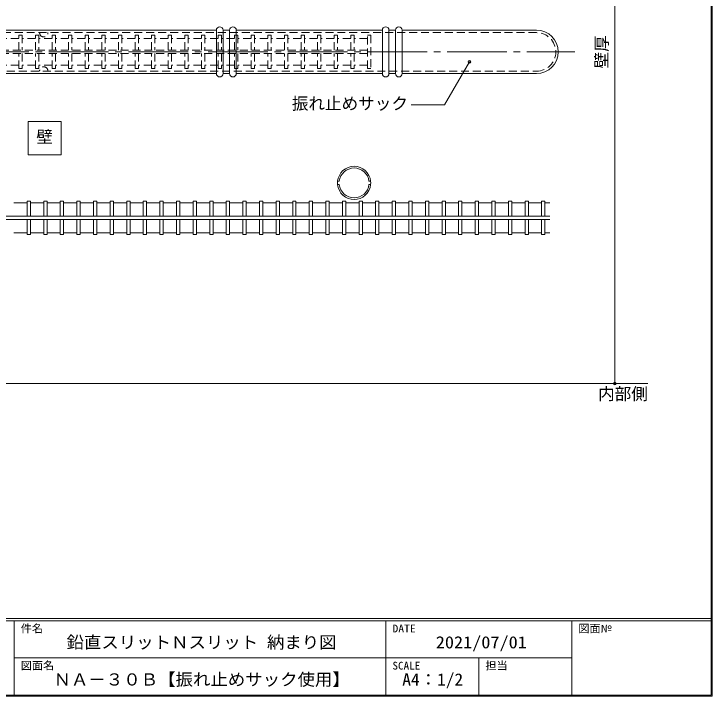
# Model space of a CAD drawing. Units: millimetres at full size, sheet at 1:2; details may follow other scales. Extents: x -280 to 891, y -194 to 194.
# Drawn here: x 70 to 280.3, y -194.2 to 11.4 of the extents above; entities that cross this region are included whole.
import ezdxf
from ezdxf.enums import TextEntityAlignment as Align

# ---------------------------------------------------------------- set-up
doc = ezdxf.new("R2010")
doc.units = ezdxf.units.MM
doc.header["$LTSCALE"] = 2
doc.header["$PDMODE"] = 32
doc.header["$PDSIZE"] = 0.8
doc.linetypes.add('CHAIN2', pattern=[12, 9, -1, 1, -1])
doc.linetypes.add('DASHED1', pattern=[1.8, 1.2, -0.6])
doc.layers.add('0-0_', color=7, linetype='Continuous', lineweight=9)
doc.layers.add('1-0_', color=5, linetype='Continuous', lineweight=9)
doc.styles.add('ＭＳ ゴシック', font='')
doc.styles.get('ＭＳ ゴシック').set_extended_font_data('MS Gothic')

msp = doc.modelspace()

# ---------------------------------------------------------------- linework, layer by layer
at = {"layer": '0-0_'}
for p, q in [((280.28, -194.18), (280.28, 194.18)), ((280, -170.8), (-280, -170.8)), ((280, -171.5), (-280, -171.5)), ((70, -171.5), (70, -193.9)), ((182, -171.5), (182, -193.9)), ((238, -171.5), (238, -193.9)), ((238, -182.7), (70, -182.7)), ((210, -182.7), (210, -193.9)), ((-280.28, -194.18), (280.28, -194.18))]:
    msp.add_line(p, q, dxfattribs=at)
msp.add_lwpolyline([(280, 193.9), (280, -193.9), (-280, -193.9)], dxfattribs=at)
at = {"layer": '1-0_', "color": 7}
for p, q in [((250.95, 100), (250.95, -100)), ((260.95, -100), (-72.55, -100))]:
    msp.add_line(p, q, dxfattribs=at)
at = {"layer": '1-0_', "color": 2}
for p, q in [((130.95, 6.55), (-72.55, 6.55)), ((130.95, -6.55), (130.95, 6.55)), ((132.95, -6.55), (132.95, 6.55)), ((134.95, 6.55), (132.95, 6.55)), ((134.95, -6.55), (134.95, 6.55)), ((180.95, 6.55), (136.95, 6.55)), ((136.95, -6.55), (136.95, 6.55)), ((180.95, -6.55), (180.95, 6.55)), ((182.95, -6.55), (182.95, 6.55)), ((184.95, 6.55), (182.95, 6.55)), ((184.95, -6.55), (184.95, 6.55)), ((227.4, 6.55), (186.95, 6.55)), ((186.95, -6.55), (186.95, 6.55)), ((-72.55, -6.55), (130.95, -6.55)), ((132.95, -6.55), (134.95, -6.55)), ((136.95, -6.55), (180.95, -6.55)), ((182.95, -6.55), (184.95, -6.55)), ((186.95, -6.55), (227.4, -6.55))]:
    msp.add_line(p, q, dxfattribs=at)
at = {"layer": '1-0_', "color": 2, "linetype": 'DASHED1'}
for p, q in [((227.4, 5.8), (-72.55, 5.8)), ((-72.55, -5.8), (227.4, -5.8))]:
    msp.add_line(p, q, dxfattribs=at)
at = {"layer": '1-0_', "linetype": 'DASHED1'}
for p, q in [((71.45, 0.5), (71.45, 5)), ((76.45, 0.5), (76.45, 5)), ((81.45, 0.5), (81.45, 5)), ((86.45, 0.5), (86.45, 5)), ((91.45, 0.5), (91.45, 5)), ((96.45, 0.5), (96.45, 5)), ((101.45, 0.5), (101.45, 5)), ((106.45, 0.5), (106.45, 5)), ((111.45, 0.5), (111.45, 5)), ((116.45, 0.5), (116.45, 5)), ((121.45, 0.5), (121.45, 5)), ((126.45, 0.5), (126.45, 5)), ((131.45, 0.5), (131.45, 5)), ((136.45, 0.5), (136.45, 5)), ((141.45, 0.5), (141.45, 5)), ((146.45, 5), (147.45, 5)), ((146.45, 0.5), (146.45, 5)), ((147.45, 5), (147.45, 0.5)), ((151.45, 5), (152.45, 5)), ((151.45, 0.5), (151.45, 5)), ((152.45, 5), (152.45, 0.5)), ((156.45, 0.5), (156.45, 5)), ((161.45, 0.5), (161.45, 5)), ((166.45, 0.5), (166.45, 5)), ((171.45, 0.5), (171.45, 5)), ((176.45, -5), (176.45, 5)), ((71.45, -5), (71.45, -0.5)), ((72.45, -0.5), (72.45, -5)), ((76.45, -5), (76.45, -0.5)), ((77.45, -0.5), (77.45, -5)), ((81.45, -5), (81.45, -0.5)), ((82.45, -0.5), (82.45, -5)), ((86.45, -5), (86.45, -0.5)), ((87.45, -0.5), (87.45, -5)), ((91.45, -5), (91.45, -0.5)), ((92.45, -0.5), (92.45, -5)), ((96.45, -5), (96.45, -0.5)), ((97.45, -0.5), (97.45, -5)), ((101.45, -5), (101.45, -0.5)), ((102.45, -0.5), (102.45, -5)), ((106.45, -5), (106.45, -0.5)), ((107.45, -0.5), (107.45, -5)), ((111.45, -5), (111.45, -0.5)), ((112.45, -0.5), (112.45, -5)), ((116.45, -5), (116.45, -0.5)), ((117.45, -0.5), (117.45, -5)), ((121.45, -5), (121.45, -0.5)), ((122.45, -0.5), (122.45, -5)), ((126.45, -5), (126.45, -0.5)), ((127.45, -0.5), (127.45, -5)), ((131.45, -5), (131.45, -0.5)), ((132.45, -0.5), (132.45, -5)), ((136.45, -5), (136.45, -0.5)), ((137.45, -0.5), (137.45, -5)), ((141.45, -5), (141.45, -0.5)), ((142.45, -0.5), (142.45, -5)), ((146.45, -5), (146.45, -0.5)), ((147.45, -0.5), (147.45, -5)), ((151.45, -5), (151.45, -0.5)), ((152.45, -0.5), (152.45, -5)), ((156.45, -5), (156.45, -0.5)), ((157.45, -0.5), (157.45, -5)), ((161.45, -5), (161.45, -0.5)), ((162.45, -0.5), (162.45, -5)), ((166.45, -5), (166.45, -0.5)), ((167.45, -0.5), (167.45, -5)), ((171.45, -5), (171.45, -0.5)), ((172.45, -0.5), (172.45, -5)), ((72.45, -5), (71.45, -5)), ((77.45, -5), (76.45, -5)), ((82.45, -5), (81.45, -5)), ((87.45, -5), (86.45, -5)), ((92.45, -5), (91.45, -5)), ((97.45, -5), (96.45, -5)), ((102.45, -5), (101.45, -5)), ((107.45, -5), (106.45, -5)), ((112.45, -5), (111.45, -5)), ((117.45, -5), (116.45, -5)), ((122.45, -5), (121.45, -5)), ((127.45, -5), (126.45, -5)), ((132.45, -5), (131.45, -5)), ((137.45, -5), (136.45, -5)), ((142.45, -5), (141.45, -5)), ((147.45, -5), (146.45, -5)), ((152.45, -5), (151.45, -5)), ((157.45, -5), (156.45, -5)), ((162.45, -5), (161.45, -5)), ((167.45, -5), (166.45, -5)), ((172.45, -5), (171.45, -5)), ((177.45, -5), (176.45, -5))]:
    msp.add_line(p, q, dxfattribs=at)
at = {"layer": '1-0_', "color": 4, "linetype": 'DASHED1'}
for p, q in [((71.45, 4), (67.45, 4)), ((76.45, 4), (72.45, 4)), ((81.45, 4), (77.45, 4)), ((86.45, 4), (82.45, 4)), ((91.45, 4), (87.45, 4)), ((96.45, 4), (92.45, 4)), ((101.45, 4), (97.45, 4)), ((106.45, 4), (102.45, 4)), ((111.45, 4), (107.45, 4)), ((116.45, 4), (112.45, 4)), ((121.45, 4), (117.45, 4)), ((126.45, 4), (122.45, 4)), ((131.45, 4), (127.45, 4)), ((136.45, 4), (132.45, 4)), ((141.45, 4), (137.45, 4)), ((146.45, 4), (142.45, 4)), ((151.45, 4), (147.45, 4)), ((156.45, 4), (152.45, 4)), ((161.45, 4), (157.45, 4)), ((166.45, 4), (162.45, 4)), ((171.45, 4), (167.45, 4)), ((176.45, 4), (172.45, 4)), ((176.45, 0.5), (-72.55, 0.5)), ((176.45, -0.5), (-72.55, -0.5)), ((71.45, -4), (67.45, -4)), ((76.45, -4), (72.45, -4)), ((81.45, -4), (77.45, -4)), ((86.45, -4), (82.45, -4)), ((91.45, -4), (87.45, -4)), ((96.45, -4), (92.45, -4)), ((101.45, -4), (97.45, -4)), ((106.45, -4), (102.45, -4)), ((111.45, -4), (107.45, -4)), ((116.45, -4), (112.45, -4)), ((121.45, -4), (117.45, -4)), ((126.45, -4), (122.45, -4)), ((131.45, -4), (127.45, -4)), ((136.45, -4), (132.45, -4)), ((141.45, -4), (137.45, -4)), ((146.45, -4), (142.45, -4)), ((151.45, -4), (147.45, -4)), ((156.45, -4), (152.45, -4)), ((161.45, -4), (157.45, -4)), ((166.45, -4), (162.45, -4)), ((171.45, -4), (167.45, -4)), ((176.45, -4), (172.45, -4))]:
    msp.add_line(p, q, dxfattribs=at)
at = {"layer": '1-0_', "color": 6, "linetype": 'CHAIN2'}
msp.add_line((-207.55, 0), (238.95, 0), dxfattribs=at)
at = {"layer": '1-0_', "color": 3}
for p, q in [((167.473, -39), (167.978, -39)), ((177.427, -39), (176.922, -39)), ((167.473, -40), (167.978, -40)), ((177.427, -40), (176.922, -40))]:
    msp.add_line(p, q, dxfattribs=at)
at = {"layer": '1-0_', "color": 4}
for p, q in [((69.938, -45.5), (73.938, -45.5)), ((74.938, -45.5), (78.938, -45.5)), ((79.938, -45.5), (83.937, -45.5)), ((84.938, -45.5), (88.938, -45.5)), ((89.938, -45.5), (93.938, -45.5)), ((94.937, -45.5), (98.937, -45.5)), ((99.937, -45.5), (103.937, -45.5)), ((104.937, -45.5), (108.937, -45.5)), ((109.937, -45.5), (113.937, -45.5)), ((114.937, -45.5), (118.937, -45.5)), ((119.938, -45.5), (123.938, -45.5)), ((124.938, -45.5), (128.938, -45.5)), ((129.937, -45.5), (133.937, -45.5)), ((134.937, -45.5), (138.937, -45.5)), ((139.937, -45.5), (143.937, -45.5)), ((144.937, -45.5), (148.937, -45.5)), ((149.937, -45.5), (153.937, -45.5)), ((154.937, -45.5), (158.937, -45.5)), ((159.937, -45.5), (163.937, -45.5)), ((164.937, -45.5), (168.937, -45.5)), ((169.937, -45.5), (173.937, -45.5)), ((174.937, -45.5), (178.937, -45.5)), ((179.937, -45.5), (183.937, -45.5)), ((184.937, -45.5), (188.937, -45.5)), ((189.937, -45.5), (193.937, -45.5)), ((194.937, -45.5), (198.937, -45.5)), ((199.937, -45.5), (203.937, -45.5)), ((204.937, -45.5), (208.937, -45.5)), ((209.937, -45.5), (213.937, -45.5)), ((214.937, -45.5), (218.937, -45.5)), ((219.937, -45.5), (223.937, -45.5)), ((224.937, -45.5), (228.937, -45.5)), ((229.937, -45.5), (231.45, -45.5)), ((69.938, -54.5), (73.938, -54.5)), ((74.938, -54.5), (78.938, -54.5)), ((79.938, -54.5), (83.937, -54.5)), ((84.938, -54.5), (88.938, -54.5)), ((89.938, -54.5), (93.938, -54.5)), ((94.937, -54.5), (98.937, -54.5)), ((99.937, -54.5), (103.937, -54.5)), ((104.937, -54.5), (108.937, -54.5)), ((109.937, -54.5), (113.937, -54.5)), ((114.937, -54.5), (118.937, -54.5)), ((119.938, -54.5), (123.938, -54.5)), ((124.938, -54.5), (128.938, -54.5)), ((129.937, -54.5), (133.937, -54.5)), ((134.937, -54.5), (138.937, -54.5)), ((139.937, -54.5), (143.937, -54.5)), ((144.937, -54.5), (148.937, -54.5)), ((149.937, -54.5), (153.937, -54.5)), ((154.937, -54.5), (158.937, -54.5)), ((159.937, -54.5), (163.937, -54.5)), ((164.937, -54.5), (168.937, -54.5)), ((169.937, -54.5), (173.937, -54.5)), ((174.937, -54.5), (178.937, -54.5)), ((179.937, -54.5), (183.937, -54.5)), ((184.937, -54.5), (188.937, -54.5)), ((189.937, -54.5), (193.937, -54.5)), ((194.937, -54.5), (198.937, -54.5)), ((199.937, -54.5), (203.937, -54.5)), ((204.937, -54.5), (208.937, -54.5)), ((209.937, -54.5), (213.937, -54.5)), ((214.937, -54.5), (218.937, -54.5)), ((219.937, -54.5), (223.937, -54.5)), ((224.937, -54.5), (228.937, -54.5)), ((229.937, -54.5), (231.45, -54.5))]:
    msp.add_line(p, q, dxfattribs=at)
at = {"layer": '1-0_'}
for p, q in [((73.938, -45), (73.938, -49.5)), ((73.938, -45), (74.938, -45)), ((74.938, -45), (74.938, -49.5)), ((78.938, -45), (79.938, -45)), ((78.938, -45), (78.938, -49.5)), ((79.938, -45), (79.938, -49.5)), ((83.937, -45), (84.938, -45)), ((83.937, -45), (83.937, -49.5)), ((84.938, -45), (84.938, -49.5)), ((88.938, -45), (89.938, -45)), ((88.938, -45), (88.938, -49.5)), ((89.938, -45), (89.938, -49.5)), ((93.938, -45), (94.937, -45)), ((93.938, -45), (93.938, -49.5)), ((94.937, -45), (94.937, -49.5)), ((98.937, -45), (99.937, -45)), ((98.937, -45), (98.937, -49.5)), ((99.937, -45), (99.937, -49.5)), ((103.937, -45), (104.937, -45)), ((103.937, -45), (103.937, -49.5)), ((104.937, -45), (104.937, -49.5)), ((108.937, -45), (109.937, -45)), ((108.937, -45), (108.937, -49.5)), ((109.937, -45), (109.937, -49.5)), ((113.937, -45), (114.937, -45)), ((113.937, -45), (113.937, -49.5)), ((114.937, -45), (114.937, -49.5)), ((118.937, -45), (119.938, -45)), ((118.937, -45), (118.937, -49.5)), ((119.938, -45), (119.938, -49.5)), ((123.938, -45), (123.938, -49.5)), ((123.938, -45), (124.938, -45)), ((124.938, -45), (124.938, -49.5)), ((128.938, -45), (128.938, -49.5)), ((128.938, -45), (129.937, -45)), ((129.937, -45), (129.937, -49.5)), ((133.937, -45), (134.937, -45)), ((133.937, -45), (133.937, -49.5)), ((134.937, -45), (134.937, -49.5)), ((138.937, -45), (139.937, -45)), ((138.937, -45), (138.937, -49.5)), ((139.937, -45), (139.937, -49.5)), ((143.937, -45), (144.937, -45)), ((143.937, -45), (143.937, -49.5)), ((144.937, -45), (144.937, -49.5)), ((148.937, -45), (149.937, -45)), ((148.937, -45), (148.937, -49.5)), ((149.937, -45), (149.937, -49.5)), ((153.937, -45), (153.937, -49.5)), ((153.937, -45), (154.937, -45)), ((154.937, -45), (154.937, -49.5)), ((158.937, -45), (158.937, -49.5)), ((158.937, -45), (159.937, -45)), ((159.937, -45), (159.937, -49.5)), ((163.937, -45), (164.937, -45)), ((163.937, -45), (163.937, -49.5)), ((164.937, -45), (164.937, -49.5)), ((168.937, -45), (169.937, -45)), ((168.937, -45), (168.937, -49.5)), ((169.937, -45), (169.937, -49.5)), ((173.937, -45), (173.937, -49.5)), ((173.937, -45), (174.937, -45)), ((174.937, -45), (174.937, -49.5)), ((178.937, -45), (178.937, -49.5)), ((178.937, -45), (179.937, -45)), ((179.937, -45), (179.937, -49.5)), ((183.937, -45), (184.937, -45)), ((183.937, -45), (183.937, -49.5)), ((184.937, -45), (184.937, -49.5)), ((188.937, -45), (189.937, -45)), ((188.937, -45), (188.937, -49.5)), ((189.937, -45), (189.937, -49.5)), ((193.937, -45), (194.937, -45)), ((193.937, -45), (193.937, -49.5)), ((194.937, -45), (194.937, -49.5)), ((198.937, -45), (199.937, -45)), ((198.937, -45), (198.937, -49.5)), ((199.937, -45), (199.937, -49.5)), ((203.937, -45), (203.937, -49.5)), ((203.937, -45), (204.937, -45)), ((204.937, -45), (204.937, -49.5)), ((208.937, -45), (208.937, -49.5)), ((208.937, -45), (209.937, -45)), ((209.937, -45), (209.937, -49.5)), ((213.937, -45), (214.937, -45)), ((213.937, -45), (213.937, -49.5)), ((214.937, -45), (214.937, -49.5)), ((218.937, -45), (219.937, -45)), ((218.937, -45), (218.937, -49.5)), ((219.937, -45), (219.937, -49.5)), ((223.937, -45), (223.937, -49.5)), ((223.937, -45), (224.937, -45)), ((224.937, -45), (224.937, -49.5)), ((228.937, -45), (228.937, -49.5)), ((228.937, -45), (229.937, -45)), ((229.937, -45), (229.937, -49.5)), ((-37.55, -49.5), (231.45, -49.5)), ((-37.55, -50.5), (231.45, -50.5)), ((73.938, -55), (73.938, -50.5)), ((74.938, -55), (74.938, -50.5)), ((78.938, -55), (78.938, -50.5)), ((79.938, -55), (79.938, -50.5)), ((83.937, -55), (83.937, -50.5)), ((84.938, -55), (84.938, -50.5)), ((88.938, -55), (88.938, -50.5)), ((89.938, -55), (89.938, -50.5)), ((93.938, -55), (93.938, -50.5)), ((94.937, -55), (94.937, -50.5)), ((98.937, -55), (98.937, -50.5)), ((99.937, -55), (99.937, -50.5)), ((103.937, -55), (103.937, -50.5)), ((104.937, -55), (104.937, -50.5)), ((108.937, -55), (108.937, -50.5)), ((109.937, -55), (109.937, -50.5)), ((113.937, -55), (113.937, -50.5)), ((114.937, -55), (114.937, -50.5)), ((118.937, -55), (118.937, -50.5)), ((119.938, -55), (119.938, -50.5)), ((123.938, -55), (123.938, -50.5)), ((124.938, -55), (124.938, -50.5)), ((128.938, -55), (128.938, -50.5)), ((129.937, -55), (129.937, -50.5)), ((133.937, -55), (133.937, -50.5)), ((134.937, -55), (134.937, -50.5)), ((138.937, -55), (138.937, -50.5)), ((139.937, -55), (139.937, -50.5)), ((143.937, -55), (143.937, -50.5)), ((144.937, -55), (144.937, -50.5)), ((148.937, -55), (148.937, -50.5)), ((149.937, -55), (149.937, -50.5)), ((153.937, -55), (153.937, -50.5)), ((154.937, -55), (154.937, -50.5)), ((158.937, -55), (158.937, -50.5)), ((159.937, -55), (159.937, -50.5)), ((163.937, -55), (163.937, -50.5)), ((164.937, -55), (164.937, -50.5)), ((168.937, -55), (168.937, -50.5)), ((169.937, -55), (169.937, -50.5)), ((173.937, -55), (173.937, -50.5)), ((174.937, -55), (174.937, -50.5)), ((178.937, -55), (178.937, -50.5)), ((179.937, -55), (179.937, -50.5)), ((183.937, -55), (183.937, -50.5)), ((184.937, -55), (184.937, -50.5)), ((188.937, -55), (188.937, -50.5)), ((189.937, -55), (189.937, -50.5)), ((193.937, -55), (193.937, -50.5)), ((194.937, -55), (194.937, -50.5)), ((198.937, -55), (198.937, -50.5)), ((199.937, -55), (199.937, -50.5)), ((203.937, -55), (203.937, -50.5)), ((204.937, -55), (204.937, -50.5)), ((208.937, -55), (208.937, -50.5)), ((209.937, -55), (209.937, -50.5)), ((213.937, -55), (213.937, -50.5)), ((214.937, -55), (214.937, -50.5)), ((218.937, -55), (218.937, -50.5)), ((219.937, -55), (219.937, -50.5)), ((223.937, -55), (223.937, -50.5)), ((224.937, -55), (224.937, -50.5)), ((228.937, -55), (228.937, -50.5)), ((229.937, -55), (229.937, -50.5)), ((74.938, -55), (73.938, -55)), ((79.938, -55), (78.938, -55)), ((84.938, -55), (83.937, -55)), ((89.938, -55), (88.938, -55)), ((94.937, -55), (93.938, -55)), ((99.937, -55), (98.937, -55)), ((104.937, -55), (103.937, -55)), ((109.937, -55), (108.937, -55)), ((114.937, -55), (113.937, -55)), ((119.938, -55), (118.937, -55)), ((124.938, -55), (123.938, -55)), ((129.937, -55), (128.938, -55)), ((134.937, -55), (133.937, -55)), ((139.937, -55), (138.937, -55)), ((144.937, -55), (143.937, -55)), ((149.937, -55), (148.937, -55)), ((154.937, -55), (153.937, -55)), ((159.937, -55), (158.937, -55)), ((164.937, -55), (163.937, -55)), ((169.937, -55), (168.937, -55)), ((174.937, -55), (173.937, -55)), ((179.937, -55), (178.937, -55)), ((184.937, -55), (183.937, -55)), ((189.937, -55), (188.937, -55)), ((194.937, -55), (193.937, -55)), ((199.937, -55), (198.937, -55)), ((204.937, -55), (203.937, -55)), ((209.937, -55), (208.937, -55)), ((214.937, -55), (213.937, -55)), ((219.937, -55), (218.937, -55)), ((224.937, -55), (223.937, -55)), ((229.937, -55), (228.937, -55))]:
    msp.add_line(p, q, dxfattribs=at)
at = {"layer": '1-0_', "linetype": 'DASHED1'}
for points in [[(71.45, 5), (72.45, 5), (72.45, 0.5)], [(76.45, 5), (77.45, 5), (77.45, 0.5)], [(81.45, 5), (82.45, 5), (82.45, 0.5)], [(86.45, 5), (87.45, 5), (87.45, 0.5)], [(91.45, 5), (92.45, 5), (92.45, 0.5)], [(96.45, 5), (97.45, 5), (97.45, 0.5)], [(101.45, 5), (102.45, 5), (102.45, 0.5)], [(106.45, 5), (107.45, 5), (107.45, 0.5)], [(111.45, 5), (112.45, 5), (112.45, 0.5)], [(116.45, 5), (117.45, 5), (117.45, 0.5)], [(121.45, 5), (122.45, 5), (122.45, 0.5)], [(126.45, 5), (127.45, 5), (127.45, 0.5)], [(131.45, 5), (132.45, 5), (132.45, 0.5)], [(136.45, 5), (137.45, 5), (137.45, 0.5)], [(141.45, 5), (142.45, 5), (142.45, 0.5)], [(156.45, 5), (157.45, 5), (157.45, 0.5)], [(161.45, 5), (162.45, 5), (162.45, 0.5)], [(166.45, 5), (167.45, 5), (167.45, 0.5)], [(171.45, 5), (172.45, 5), (172.45, 0.5)], [(176.45, 5), (177.45, 5), (177.45, -5)]]:
    msp.add_lwpolyline(points, dxfattribs=at)
at = {"layer": '1-0_', "color": 7}
msp.add_lwpolyline([(207.175, -3), (199.675, -15.99), (189.675, -15.99)], dxfattribs=at)
msp.add_lwpolyline([(74.2, -31.025), (84.2, -31.025), (84.2, -21.025), (74.2, -21.025)], close=True, dxfattribs=at)
at = {"layer": '1-0_', "color": 2}
for centre, radius, start, end in [((131.95, 6.55), 1, 90, 180), ((131.95, 6.55), 1, 0, 90), ((135.95, 6.55), 1, 90, 180), ((135.95, 6.55), 1, 0, 90), ((181.95, 6.55), 1, 90, 180), ((181.95, 6.55), 1, 0, 90), ((185.95, 6.55), 1, 90, 180), ((185.95, 6.55), 1, 0, 90), ((227.4, 0), 6.55, 270, 90), ((131.95, -6.55), 1, 180, 270), ((131.95, -6.55), 1, 270, 0), ((135.95, -6.55), 1, 180, 270), ((135.95, -6.55), 1, 270, 0), ((181.95, -6.55), 1, 180, 270), ((181.95, -6.55), 1, 270, 0), ((185.95, -6.55), 1, 180, 270), ((185.95, -6.55), 1, 270, 0)]:
    msp.add_arc(centre, radius, start, end, dxfattribs=at)
at = {"layer": '1-0_', "color": 2, "linetype": 'DASHED1'}
for centre, radius, start, end in [((78.95, 5.75), 1.25, 177.70756, 2.29244), ((227.4, 0), 5.8, 270, 90), ((78.95, -5.75), 1.25, 357.70756, 182.29244)]:
    msp.add_arc(centre, radius, start, end, dxfattribs=at)
at = {"layer": '1-0_', "color": 4}
for start, end in [(5.73921, 174.2608), (185.73921, 354.2608)]:
    msp.add_arc((172.45, -39.5), 5, start, end, dxfattribs=at)
at = {"layer": '1-0_', "color": 3}
for centre, radius, start, end in [((172.45, -39.5), 4.5, 6.37938, 173.62061), ((172.95, -39.5), 5.5, 174.78407, 185.21593), ((171.95, -39.5), 5.5, 354.78407, 5.21593), ((172.45, -39.5), 4.5, 186.37939, 353.62061)]:
    msp.add_arc(centre, radius, start, end, dxfattribs=at)
at = {"layer": '1-0_', "color": 2}
msp.add_point((207.175, -3), dxfattribs=at)
at = {"layer": '1-0_', "color": 7}
msp.add_point((250.95, -100), dxfattribs=at)

# ---------------------------------------------------------------- texts
at = {"layer": '0-0_', "style": 'ＭＳ ゴシック'}
for s, width, p in [('件名', 1.05, (72, -175.7)), ('DATE', 1.1, (184, -175.7)), ('図面№', 1.05, (240, -175.7)), ('図面名', 1.05, (72, -186.9)), ('SCALE', 1.05, (184, -186.9)), ('担当', 1.05, (212, -186.9))]:
    msp.add_text(s, height=2.346, dxfattribs=dict(at, width=width)).set_placement(p, align=Align.BOTTOM_LEFT)
at = {"layer": '0-0_', "color": 2, "style": 'ＭＳ ゴシック'}
for s, width, p in [('鉛直スリットＮスリット 納まり図', 1.05, (85.8, -180.91)), ('2021/07/01', 1.1, (197.05, -180.91)), ('ＮＡ－３０Ｂ【振れ止めサック使用】', 1.05, (81.9, -192.11)), ('A4：1/2', 1.05, (186.95, -192.11))]:
    msp.add_text(s, height=3.666, dxfattribs=dict(at, width=width)).set_placement(p, align=Align.BOTTOM_LEFT)
at = {"layer": '1-0_', "color": 7, "style": 'ＭＳ ゴシック'}
msp.add_text('壁厚', height=3.666, rotation=90, dxfattribs=at).set_placement((249.95, -5), align=Align.BOTTOM_LEFT)
for s, p in [('振れ止めサック', (153.675, -18.49)), ('壁', (76.7, -28.525)), ('内部側', (245.95, -106))]:
    msp.add_text(s, height=3.666, dxfattribs=at).set_placement(p, align=Align.BOTTOM_LEFT)

doc.saveas('drawing.dxf')
